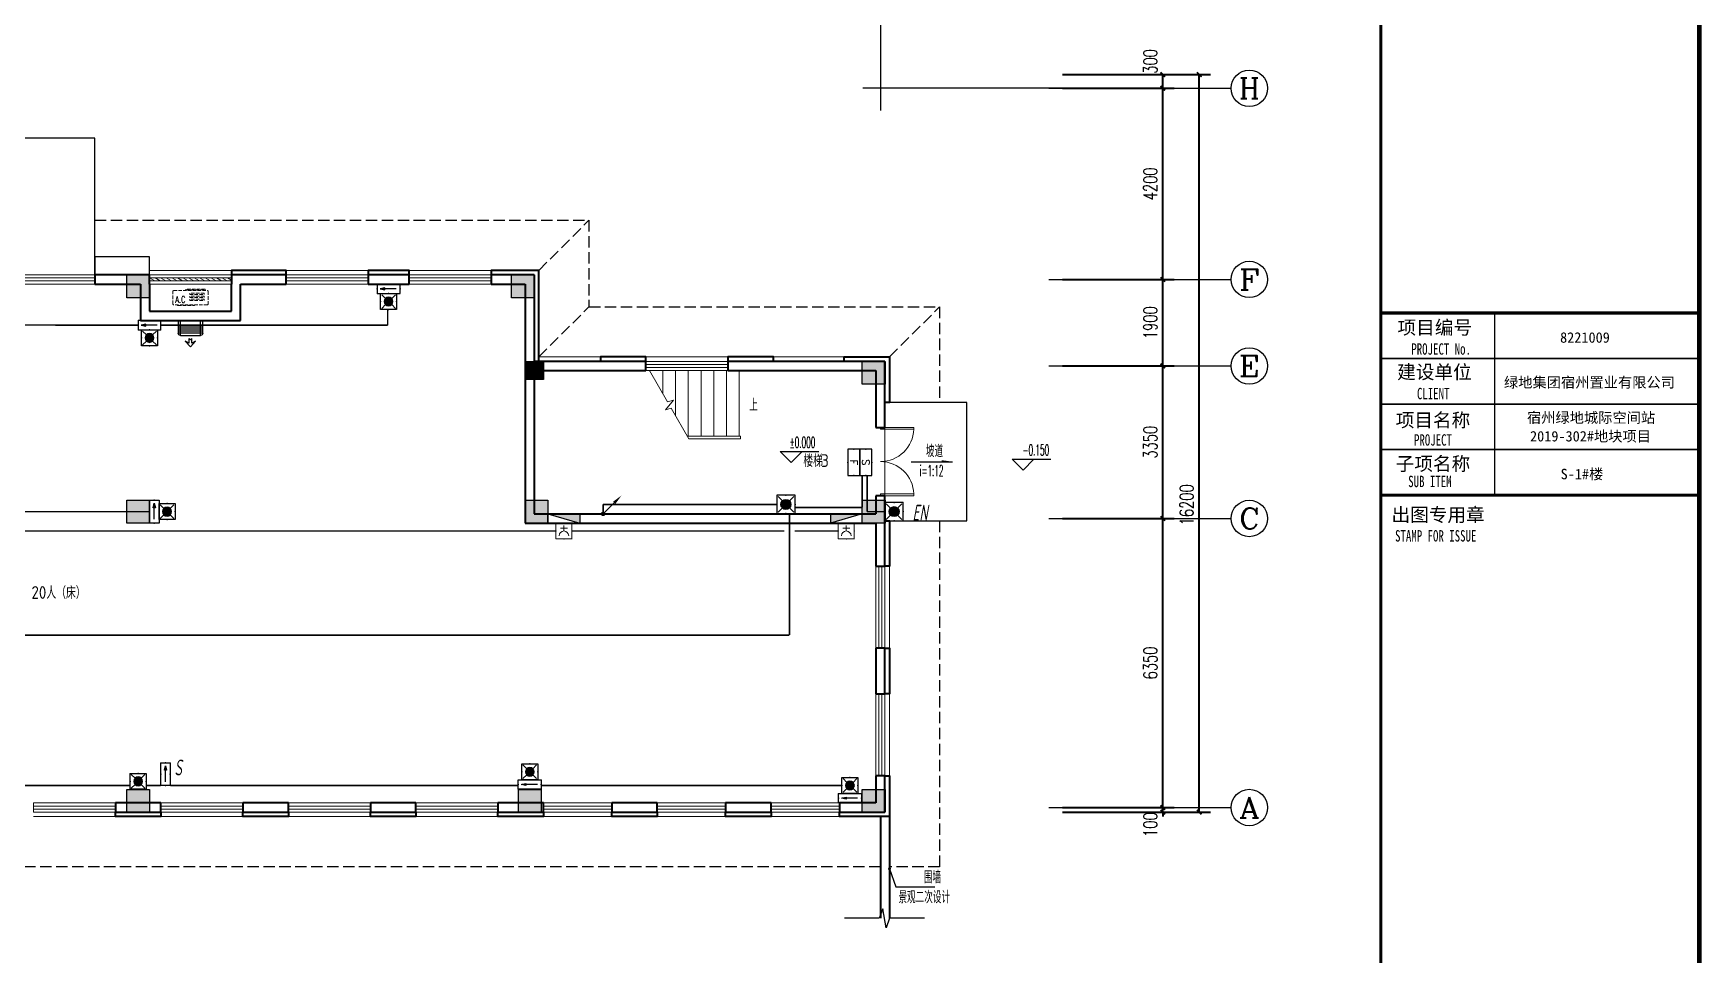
# Model space of a CAD drawing. Extents: x 491024 to 1725648, y 860327 to 1705161.
# Drawn here: x 812831 to 849463, y 1134325 to 1154562 of the extents above; entities that cross this region are included whole.
import ezdxf
from ezdxf.enums import TextEntityAlignment as Align

# ---------------------------------------------------------------- set-up
doc = ezdxf.new("R2010")
doc.units = 0
doc.header["$LTSCALE"] = 1000
doc.header["$MEASUREMENT"] = 0
doc.linetypes.add('DASH', pattern=[0.35, 0.25, -0.1])
doc.layers.get('Defpoints').update_dxf_attribs({"color": 8})
for name, color, linetype in [('!电气修改', 6, 'Continuous'), ('A-AC', 8, 'Continuous'), ('A-DI-S(箭头)', 8, 'Continuous'), ('A-EQPM-MECH', 8, 'Continuous'), ('AXIS', 8, 'Continuous'), ('AXIS_TEXT', 8, 'Continuous'), ('C-AXIS(轴号)', 8, 'Continuous'), ('C-AXIS-T(字)', 8, 'Continuous'), ('DIM-照明', 3, 'Continuous'), ('DIM_ELEV', 8, 'Continuous'), ('DIM_LEAD', 8, 'Continuous'), ('DIM_SYMB', 8, 'Continuous'), ('EQUIP-照明', 3, 'Continuous'), ('EQUIP_消火栓', 7, 'Continuous'), ('LWIRE', 4, 'Continuous'), ('PUB_TEXT', 8, 'Continuous'), ('S-COLU-HATCH', 8, 'Continuous'), ('S-COLU-LINE1', 8, 'Continuous'), ('WIRE-应急', 1, 'DASH'), ('卫生间', 8, 'Continuous'), ('图框', 140, 'Continuous'), ('图签文字', 147, 'Continuous'), ('平面线脚', 8, 'Continuous')]:
    doc.layers.add(name, color=color, linetype=linetype)
for name, color, linetype, lineweight in [('EQUIP-消防', 3, 'Continuous', 18), ('STAIR', 8, 'Continuous', 18), ('WALL', 8, 'Continuous', 40), ('WINDOW', 8, 'Continuous', 15), ('ZC', 6, 'Continuous', 40), ('图签', 147, 'Continuous', 18), ('平面-看线', 8, 'Continuous', 15), ('平面-空调预留孔', 8, 'Continuous', 15)]:
    doc.layers.add(name, color=color, linetype=linetype, lineweight=lineweight)
doc.styles.add('_TCH_AXIS', font='COMPLEX', dxfattribs={"bigfont": 'GBCBIG'})
doc.styles.add('_TCH_DIM', font='SIMPLEX.shx', dxfattribs={"width": 0.7, "bigfont": 'GBCBIG.shx'})
doc.styles.add('_TCH_DIM_T3', font='SIMPLEX', dxfattribs={"width": 0.705882, "bigfont": 'GBCBIG'})
doc.styles.add('_TEL_DIM', font='SIMPLEX', dxfattribs={"width": 0.8, "height": 3.5, "bigfont": 'HZTXT'})
doc.styles.add('COMPLEX', font='COMPLEX')
doc.styles.add('HZTXT', font='gbeitc.shx', dxfattribs={"width": 0.8, "height": 400, "bigfont": 'hztxt.shx'})
doc.styles.get("Standard").update_dxf_attribs({"font": 'gbenor.shx', "bigfont": 'gbcbig.shx'})
doc.styles.add('宋体', font='', dxfattribs={"height": 50})
doc.styles.add('建筑图签-1', font='simhei.ttf', dxfattribs={"width": 0.7})
doc.styles.get('宋体').set_extended_font_data('SimSun')
doc.dimstyles.new('_TCH_ARCH&&100', dxfattribs={"dimtxt": 297.5, "dimasz": 100, "dimexe": 250, "dimexo": 300, "dimgap": 126.25, "dimtad": 1, "dimdec": 0, "dimzin": 0, "dimdsep": 46, "dimtxsty": '_TCH_DIM_T3', "dimblk": 'ARCHTICK', "dimcen": 0.09, "dimclrt": 7, "dimazin": 2, "dimtfac": 1, "dimtdec": 0, "dimtix": 1, "dimtmove": 2, "dimatfit": 3, "dimfxl": 1, "dimtolj": 1, "dimtzin": 0, "dimarcsym": 0})

# ---------------------------------------------------------------- blocks, each defined once
blk = doc.blocks.new('tq123')
at = {"layer": '图框'}
for points, const_width in [([(-6995, 0), (-6995, 57400)], 70), ([(-6995, 35100), (5, 35100)], 70), ([(-6995, 35100), (5, 35100)], 70), ([(-4495, 31100), (-4495, 35100)], 35), ([(-6995, 34100), (5, 34100)], 35), ([(-6995, 33100), (5, 33100)], 35), ([(-6995, 32100), (5, 32100)], 35), ([(5, 31100), (-6995, 31100)], 70)]:
    blk.add_lwpolyline(points, dxfattribs=dict(at, const_width=const_width))
at = {"layer": '图框', "style": '建筑图签-1', "width": 0.7}
for s, p in [('PROJECT No.', (-6325, 34185, -1799)), ('CLIENT', (-6201, 33206)), ('PROJECT', (-6266, 32187)), ('SUB ITEM', (-6393, 31276)), ('STAMP FOR ISSUE', (-6682, 30081))]:
    blk.add_text(s, height=250, dxfattribs=at).set_placement(p)
at = {"layer": '图签', "color": 2, "style": '宋体'}
for s, height, p in [('8221009', 229.3, (-3058, 34448)), ('绿地集团宿州置业有限公司', 229.34, (-4290, 33462)), ('宿州绿地城际空间站', 229.3, (-3785, 32688)), ('2019-302#地块项目', 229.34, (-3718, 32279)), ('S-1#楼', 229.3, (-3046, 31448))]:
    blk.add_text(s, height=height, dxfattribs=at).set_placement(p)
at = {"layer": '图签文字', "color": 7, "style": '建筑图签-1'}
for s, p in [('项目编号', (-6627, 34632)), ('建设单位', (-6635, 33655)), ('项目名称', (-6668, 32597)), ('子项名称', (-6668, 31640)), ('出图专用章', (-6759, 30518))]:
    blk.add_text(s, height=300, dxfattribs=at).set_placement(p)
blk = doc.blocks.new('QER5Y5WE3')
for p, q in [((-194, 188), (-1, 388)), ((72, 389), (-156, 153)), ((389, 14), (0, 389)), ((72, 389), (387, 86)), ((236, 408), (404, 419)), ((326, 383), (236, 408)), ((326, 383), (253, 308)), ((399, 251), (404, 419)), ((194, -188), (-194, 188)), ((292, -73), (-90, 296)), ((321, -43), (-61, 326)), ((360, -17), (-29, 359)), ((387, 86), (159, -151)), ((388, 13), (194, -188)), ((297, 307), (253, 308)), ((299, 264), (297, 307)), ((372, 340), (299, 264)), ((399, 251), (372, 340))]:
    blk.add_line(p, q)
for centre, start, end in [((36, 352), 46.0154, 136.0154), ((351, 49), 316.0154, 46.0154)]:
    blk.add_arc(centre, 51.3, start, end)
blk = doc.blocks.new('gsergvr')
at = {"layer": '平面-空调预留孔', "linetype": 'DASH', "ltscale": 0.3}
for p, q in [((34075, 17176), (34075, 17166)), ((34085, 17156), (34438, 17156)), ((34448, 17166), (34448, 17176))]:
    blk.add_line(p, q, dxfattribs=at)
blk.add_lwpolyline([(34729, 17176), (33989, 17176, -0.414214), (33969, 17196), (33969, 17466, -0.414214), (33989, 17486), (34729, 17486, -0.414214), (34749, 17466), (34749, 17196, -0.414214)], format="xyb", close=True, dxfattribs=at)
for points in [[(34679, 17515), (34260, 17515), (34260, 17500), (34679, 17500)], [(34658, 17428), (34343, 17428), (34343, 17399), (34658, 17399)], [(34658, 17362), (34343, 17362), (34343, 17333), (34658, 17333)], [(34658, 17296), (34343, 17296), (34343, 17267), (34658, 17267)]]:
    blk.add_lwpolyline(points, close=True, dxfattribs=at)
for centre, start, end in [((34085, 17166), 180, 270), ((34438, 17166), 270, 0)]:
    blk.add_arc(centre, 10, start, end, dxfattribs=at)
at = {"layer": '平面-空调预留孔', "linetype": 'DASH', "ltscale": 0.3, "style": '_TCH_DIM', "width": 0.705882}
blk.add_text('A.C', height=146.9, dxfattribs=at).set_placement((34028, 17216))
blk = doc.blocks.new('rewerwer')
at = {"layer": 'S-COLU-HATCH'}
h = blk.add_hatch(color=256, dxfattribs=at)
h.dxf.hatch_style = 1
h.paths.add_polyline_path([(1348538, 1149256), (1349038, 1149256), (1349038, 1148756), (1348538, 1148756)])
h = blk.add_hatch(color=256, dxfattribs=at)
h.dxf.hatch_style = 1
h.paths.add_polyline_path([(1356988, 1149256), (1357488, 1149256), (1357488, 1148756), (1356988, 1148756)])
h = blk.add_hatch(color=256, dxfattribs=at)
h.dxf.hatch_style = 1
h.paths.add_polyline_path([(1357288, 1147356), (1357688, 1147356), (1357688, 1146956), (1357288, 1146956)])
h = blk.add_hatch(color=256, dxfattribs=at)
h.dxf.hatch_style = 1
h.paths.add_polyline_path([(1364688, 1147356), (1365188, 1147356), (1365188, 1146856), (1364688, 1146856)])
h = blk.add_hatch(color=256, dxfattribs=at)
h.dxf.hatch_style = 1
h.paths.add_polyline_path([(1348538, 1144306), (1349038, 1144306), (1349038, 1143806), (1348538, 1143806)])
h = blk.add_hatch(color=256, dxfattribs=at)
h.dxf.hatch_style = 1
h.paths.add_polyline_path([(1357288, 1144306), (1357788, 1144306), (1357788, 1143806), (1357288, 1143806)])
h = blk.add_hatch(color=256, dxfattribs=at)
h.dxf.hatch_style = 1
h.paths.add_polyline_path([(1364688, 1144306), (1365188, 1144306), (1365188, 1143806), (1364688, 1143806)])
h = blk.add_hatch(color=256, dxfattribs=at)
h.dxf.hatch_style = 1
h.paths.add_polyline_path([(1348538, 1137956), (1349038, 1137956), (1349038, 1137456), (1348538, 1137456)])
h = blk.add_hatch(color=256, dxfattribs=at)
h.dxf.hatch_style = 1
h.paths.add_polyline_path([(1357138, 1137956), (1357638, 1137956), (1357638, 1137456), (1357138, 1137456)])
h = blk.add_hatch(color=256, dxfattribs=at)
h.dxf.hatch_style = 1
h.paths.add_polyline_path([(1364688, 1137956), (1365188, 1137956), (1365188, 1137456), (1364688, 1137456)])
at = {"layer": 'S-COLU-LINE1'}
for points in [[(1348538, 1149256), (1349038, 1149256), (1349038, 1148756), (1348538, 1148756)], [(1356988, 1149256), (1357488, 1149256), (1357488, 1148756), (1356988, 1148756)], [(1357288, 1147356), (1357688, 1147356), (1357688, 1146956), (1357288, 1146956)], [(1364688, 1147356), (1365188, 1147356), (1365188, 1146856), (1364688, 1146856)], [(1348538, 1144306), (1349038, 1144306), (1349038, 1143806), (1348538, 1143806)], [(1357288, 1144306), (1357788, 1144306), (1357788, 1143806), (1357288, 1143806)], [(1364688, 1144306), (1365188, 1144306), (1365188, 1143806), (1364688, 1143806)], [(1348538, 1137956), (1349038, 1137956), (1349038, 1137456), (1348538, 1137456)], [(1357138, 1137956), (1357638, 1137956), (1357638, 1137456), (1357138, 1137456)], [(1364688, 1137956), (1365188, 1137956), (1365188, 1137456), (1364688, 1137456)]]:
    blk.add_lwpolyline(points, close=True, dxfattribs=at)
blk = doc.blocks.new('_ArchTick')
at = {"color": 0, "linetype": 'ByBlock', "const_width": 0.4}
blk.add_lwpolyline([(-0.5, -0.5), (0.5, 0.5)], dxfattribs=at)
blk = doc.blocks.new('*D75')
at = {"layer": 'AXIS', "color": 0, "lineweight": -2, "transparency": 16777216}
for p, q in [((1369088, 1153656), (1372338, 1153656)), ((1372088, 1137456), (1372088, 1153656)), ((1369088, 1137456), (1372338, 1137456))]:
    blk.add_line(p, q, dxfattribs=at)
at = {"layer": 'Defpoints', "color": 0, "transparency": 16777216}
for p in [(1368788, 1153656), (1372088, 1153656), (1368788, 1137456)]:
    blk.add_point(p, dxfattribs=at)
at = {"layer": 'AXIS', "color": 0, "lineweight": -2, "transparency": 16777216, "xscale": 100, "yscale": 100, "zscale": 100}
for p, rotation in [((1372088, 1153656), 90), ((1372088, 1137456), 270)]:
    blk.add_blockref('_ArchTick', p, dxfattribs=dict(at, rotation=rotation))
at = {"layer": 'AXIS', "color": 7, "transparency": 16777216, "insert": (1371813, 1144206), "char_height": 297.5, "attachment_point": 5, "rotation": 90, "style": '_TCH_DIM_T3'}
blk.add_mtext('\\A1;16200', dxfattribs=at)
blk = doc.blocks.new('*D74')
at = {"layer": 'AXIS', "color": 0, "lineweight": -2, "transparency": 16777216}
for p, q in [((1369088, 1153656), (1371538, 1153656)), ((1371288, 1153356), (1371288, 1153656)), ((1369088, 1153356), (1371538, 1153356))]:
    blk.add_line(p, q, dxfattribs=at)
at = {"layer": 'Defpoints', "color": 0, "transparency": 16777216}
for p in [(1368788, 1153656), (1371288, 1153656), (1368788, 1153356)]:
    blk.add_point(p, dxfattribs=at)
at = {"layer": 'AXIS', "color": 0, "lineweight": -2, "transparency": 16777216, "xscale": 100, "yscale": 100, "zscale": 100}
for p, rotation in [((1371288, 1153656), 90), ((1371288, 1153356), 270)]:
    blk.add_blockref('_ArchTick', p, dxfattribs=dict(at, rotation=rotation))
at = {"layer": 'AXIS', "color": 7, "transparency": 16777216, "insert": (1371013, 1153945), "char_height": 297.5, "attachment_point": 5, "rotation": 90, "style": '_TCH_DIM_T3'}
blk.add_mtext('\\A1;300', dxfattribs=at)
blk = doc.blocks.new('*D73')
at = {"layer": 'AXIS', "color": 0, "lineweight": -2, "transparency": 16777216}
for p, q in [((1369088, 1153356), (1371538, 1153356)), ((1371288, 1149156), (1371288, 1153356)), ((1369088, 1149156), (1371538, 1149156))]:
    blk.add_line(p, q, dxfattribs=at)
at = {"layer": 'Defpoints', "color": 0, "transparency": 16777216}
for p in [(1368788, 1153356), (1371288, 1153356), (1368788, 1149156)]:
    blk.add_point(p, dxfattribs=at)
at = {"layer": 'AXIS', "color": 0, "lineweight": -2, "transparency": 16777216, "xscale": 100, "yscale": 100, "zscale": 100}
for p, rotation in [((1371288, 1153356), 90), ((1371288, 1149156), 270)]:
    blk.add_blockref('_ArchTick', p, dxfattribs=dict(at, rotation=rotation))
at = {"layer": 'AXIS', "color": 7, "transparency": 16777216, "insert": (1371013, 1151256), "char_height": 297.5, "attachment_point": 5, "rotation": 90, "style": '_TCH_DIM_T3'}
blk.add_mtext('\\A1;4200', dxfattribs=at)
blk = doc.blocks.new('*D72')
at = {"layer": 'AXIS', "color": 0, "lineweight": -2, "transparency": 16777216}
for p, q in [((1369088, 1149156), (1371538, 1149156)), ((1371288, 1147256), (1371288, 1149156)), ((1369088, 1147256), (1371538, 1147256))]:
    blk.add_line(p, q, dxfattribs=at)
at = {"layer": 'Defpoints', "color": 0, "transparency": 16777216}
for p in [(1368788, 1149156), (1371288, 1149156), (1368788, 1147256)]:
    blk.add_point(p, dxfattribs=at)
at = {"layer": 'AXIS', "color": 0, "lineweight": -2, "transparency": 16777216, "xscale": 100, "yscale": 100, "zscale": 100}
for p, rotation in [((1371288, 1149156), 90), ((1371288, 1147256), 270)]:
    blk.add_blockref('_ArchTick', p, dxfattribs=dict(at, rotation=rotation))
at = {"layer": 'AXIS', "color": 7, "transparency": 16777216, "insert": (1371013, 1148206), "char_height": 297.5, "attachment_point": 5, "rotation": 90, "style": '_TCH_DIM_T3'}
blk.add_mtext('\\A1;1900', dxfattribs=at)
blk = doc.blocks.new('*D71')
at = {"layer": 'AXIS', "color": 0, "lineweight": -2, "transparency": 16777216}
for p, q in [((1369088, 1147256), (1371538, 1147256)), ((1371288, 1143906), (1371288, 1147256)), ((1369088, 1143906), (1371538, 1143906))]:
    blk.add_line(p, q, dxfattribs=at)
at = {"layer": 'Defpoints', "color": 0, "transparency": 16777216}
for p in [(1368788, 1147256), (1371288, 1147256), (1368788, 1143906)]:
    blk.add_point(p, dxfattribs=at)
at = {"layer": 'AXIS', "color": 0, "lineweight": -2, "transparency": 16777216, "xscale": 100, "yscale": 100, "zscale": 100}
for p, rotation in [((1371288, 1147256), 90), ((1371288, 1143906), 270)]:
    blk.add_blockref('_ArchTick', p, dxfattribs=dict(at, rotation=rotation))
at = {"layer": 'AXIS', "color": 7, "transparency": 16777216, "insert": (1371013, 1145581), "char_height": 297.5, "attachment_point": 5, "rotation": 90, "style": '_TCH_DIM_T3'}
blk.add_mtext('\\A1;3350', dxfattribs=at)
blk = doc.blocks.new('*D70')
at = {"layer": 'AXIS', "color": 0, "lineweight": -2, "transparency": 16777216}
for p, q in [((1369088, 1143906), (1371538, 1143906)), ((1371288, 1137556), (1371288, 1143906)), ((1369088, 1137556), (1371538, 1137556))]:
    blk.add_line(p, q, dxfattribs=at)
at = {"layer": 'Defpoints', "color": 0, "transparency": 16777216}
for p in [(1368788, 1143906), (1371288, 1143906), (1368788, 1137556)]:
    blk.add_point(p, dxfattribs=at)
at = {"layer": 'AXIS', "color": 0, "lineweight": -2, "transparency": 16777216, "xscale": 100, "yscale": 100, "zscale": 100}
for p, rotation in [((1371288, 1143906), 90), ((1371288, 1137556), 270)]:
    blk.add_blockref('_ArchTick', p, dxfattribs=dict(at, rotation=rotation))
at = {"layer": 'AXIS', "color": 7, "transparency": 16777216, "insert": (1371013, 1140731), "char_height": 297.5, "attachment_point": 5, "rotation": 90, "style": '_TCH_DIM_T3'}
blk.add_mtext('\\A1;6350', dxfattribs=at)
blk = doc.blocks.new('*D69')
at = {"layer": 'AXIS', "color": 0, "lineweight": -2, "transparency": 16777216}
for p, q in [((1369088, 1137556), (1371538, 1137556)), ((1369088, 1137456), (1371538, 1137456)), ((1371288, 1137556), (1371288, 1137656)), ((1371288, 1137456), (1371288, 1137556)), ((1371288, 1137456), (1371288, 1137356))]:
    blk.add_line(p, q, dxfattribs=at)
at = {"layer": 'Defpoints', "color": 0, "transparency": 16777216}
for p in [(1368788, 1137556), (1368788, 1137456), (1371288, 1137556)]:
    blk.add_point(p, dxfattribs=at)
at = {"layer": 'AXIS', "color": 0, "lineweight": -2, "transparency": 16777216, "xscale": 100, "yscale": 100, "zscale": 100}
for p, rotation in [((1371288, 1137556), 270), ((1371288, 1137456), 90)]:
    blk.add_blockref('_ArchTick', p, dxfattribs=dict(at, rotation=rotation))
at = {"layer": 'AXIS', "color": 7, "transparency": 16777216, "insert": (1371013, 1137181), "char_height": 297.5, "attachment_point": 5, "rotation": 90, "style": '_TCH_DIM_T3'}
blk.add_mtext('\\A1;100', dxfattribs=at)
blk = doc.blocks.new('$WINLIB2D$00000001')
at = {"color": 0}
for points in [[(-0.5, 0.5), (-0.5, -0.5)], [(-0.5, 0.5), (0.5, 0.5)], [(0.5, -0.5), (0.5, 0.5)], [(0.5, 0.167), (-0.5, 0.167)], [(0.5, -0.167), (-0.5, -0.167)], [(-0.5, -0.5), (0.5, -0.5)]]:
    blk.add_lwpolyline(points, dxfattribs=at)
blk = doc.blocks.new('$DorLib2D$00000002')
for p, q in [((-0.5, 0), (-0.5, 0.4875)), ((-0.475, 0.4875), (-0.5, 0.4875)), ((-0.475, 0), (-0.475, 0.4875)), ((0.475, 0), (0.475, 0.4875)), ((0.475, 0.4875), (0.5, 0.4875)), ((0.5, 0), (0.5, 0.4875)), ((-0.5, 0), (-0.475, 0)), ((0.5, 0), (0.475, 0))]:
    blk.add_line(p, q)
at = {"lineweight": 13}
for centre, start, end in [((-0.4875, 0), 0, 88.53072), ((0.4875, 0), 91.46928, 180)]:
    blk.add_arc(centre, 0.4875, start, end, dxfattribs=at)
blk = doc.blocks.new('$WINLIB2D$00000039')
at = {"color": 0}
for points in [[(-0.5, 0.5), (-0.5, -0.5)], [(0.5, 0.5), (-0.5, 0.5)], [(0.5, -0.5), (0.5, 0.5)], [(-0.5, 0.167), (0.5, 0.167)], [(-0.452, -0.167), (-0.5, 0.084)], [(-0.384, -0.167), (-0.448, 0.167)], [(-0.316, -0.167), (-0.38, 0.167)], [(-0.248, -0.167), (-0.312, 0.167)], [(-0.18, -0.167), (-0.244, 0.167)], [(-0.112, -0.167), (-0.176, 0.167)], [(-0.044, -0.167), (-0.108, 0.167)], [(0.024, -0.167), (-0.04, 0.167)], [(0.092, -0.167), (0.028, 0.167)], [(0.16, -0.167), (0.096, 0.167)], [(0.228, -0.167), (0.164, 0.167)], [(0.296, -0.167), (0.232, 0.167)], [(0.364, -0.167), (0.3, 0.167)], [(0.432, -0.167), (0.368, 0.167)], [(0.5, -0.167), (0.436, 0.167)], [(-0.5, -0.167), (0.5, -0.167)], [(0.5, -0.5), (-0.5, -0.5)]]:
    blk.add_lwpolyline(points, dxfattribs=at)
blk = doc.blocks.new('_AXISO')
blk.add_circle((0, 0), 0.5)
at = {"layer": 'AXIS_TEXT', "style": 'COMPLEX', "width": 1.041667}
blk.add_attdef('A', text='', height=0.56, dxfattribs=at).set_placement((-0.25, -0.28), (0.25, -0.28), align=Align.FIT)
blk = doc.blocks.new('$equip$00002656')
for p, q in [((-0.5, 1), (-0.5, 0)), ((0.5, 1), (-0.5, 1)), ((-0.5, 0), (0.5, 0)), ((-0.22, 0.33), (0.22, 0.33)), ((0, 0.5), (0, 0.15)), ((0.5, 0), (0.5, 1))]:
    blk.add_line(p, q)
at = {"const_width": 0.04}
blk.add_lwpolyline([(-0.5, 1), (0.5, 1), (0.5, 0), (-0.5, 0), (-0.5, 1), (0.5, 1)], dxfattribs=at)
blk.add_arc((0, 0.8), 0.3, 180, 0)
for p in [(-0.5, 0.5), (0, 1), (0, 0), (0.5, 0.5)]:
    blk.add_point(p)
at = {"color": 7, "flags": 1}
for tag, height, p in [('A', 0.00002, (0, 0)), ('B', 0.4, (0.76, 0.29))]:
    blk.add_attdef(tag, text='', height=height, dxfattribs=at).set_placement(p, align=Align.MIDDLE_CENTER)
blk = doc.blocks.new('$equip$00002604')
blk.add_hatch(color=256).paths.add_polyline_path([(0.275, 0.5, 1), (-0.274, 0.5, 1)])
for p, q in [((-0.429, 0.929), (-0.194, 0.694)), ((0.194, 0.694), (0.429, 0.929)), ((-0.429, 0.071), (-0.194, 0.306)), ((0.194, 0.306), (0.429, 0.071))]:
    blk.add_line(p, q)
at = {"const_width": 0.04}
blk.add_lwpolyline([(-0.5, 1), (-0.5, 0), (0.5, 0), (0.5, 1), (-0.5, 1), (-0.5, 0)], dxfattribs=at)
blk.add_lwpolyline([(-0.5, 1), (-0.5, 0), (0.5, 0), (0.5, 1)], close=True)
blk.add_circle((0, 0.5), 0.275)
for p in [(0, 1), (-0.5, 0.5), (0, 0), (0.5, 0.5)]:
    blk.add_point(p)
at = {"color": 7, "style": '_TEL_DIM', "flags": 1}
blk.add_attdef('A', text='', height=0.000025, dxfattribs=at).set_placement((0, 0), align=Align.MIDDLE_CENTER)
blk = doc.blocks.new('$equip$00002534')
for p, q in [((-0.72, 0.66), (-0.72, 0)), ((0.72, 0.66), (-0.72, 0.66)), ((-0.72, 0), (0.72, 0)), ((0.72, 0), (0.72, 0.66))]:
    blk.add_line(p, q)
at = {"const_width": 0.04}
blk.add_lwpolyline([(-0.72, 0.66), (-0.72, 0), (0.72, 0), (0.72, 0.66), (-0.72, 0.66), (-0.72, 0)], dxfattribs=at)
for p in [(-0.72, 0.33), (0, 0.66), (0, 0), (0.72, 0.33)]:
    blk.add_point(p)
at = {"color": 7, "style": '_TEL_DIM'}
blk.add_attdef('$TEXT$', text='', height=0.4, dxfattribs=at).set_placement((0, 0.33), align=Align.MIDDLE_CENTER)
at = {"color": 7, "style": '_TEL_DIM', "flags": 1}
blk.add_attdef('A', text='', height=0.00002, dxfattribs=at).set_placement((0, 0), align=Align.MIDDLE_CENTER)
blk = doc.blocks.new('$equip$00002540')
blk.add_hatch(color=256).paths.add_polyline_path([(0.24, 0.37), (0.24, 0.23), (0.53, 0.3)])
for p, q in [((-0.72, 0.6), (-0.72, 0)), ((0.72, 0.6), (-0.72, 0.6)), ((-0.72, 0), (0.72, 0)), ((0.24, 0.37), (0.24, 0.23)), ((0.53, 0.3), (0.24, 0.37)), ((0.24, 0.23), (0.53, 0.3)), ((0.72, 0), (0.72, 0.6))]:
    blk.add_line(p, q)
at = {"color": 7}
blk.add_line((-0.48, 0.3), (0.48, 0.3), dxfattribs=at)
at = {"const_width": 0.04}
blk.add_lwpolyline([(-0.72, 0.6), (-0.72, 0), (0.72, 0), (0.72, 0.6), (-0.72, 0.6), (-0.72, 0)], dxfattribs=at)
for p in [(-0.72, 0.3), (0, 0.6), (0, 0), (0.72, 0.3)]:
    blk.add_point(p)
at = {"color": 7, "style": '_TEL_DIM', "flags": 1}
blk.add_attdef('A', text='', height=0.00002, dxfattribs=at).set_placement((0, 0), align=Align.MIDDLE_CENTER)
blk = doc.blocks.new('$TelecSys$00000079')
for p, q in [((0.7, 0.7), (0, 0)), ((0.1, 0.1), (0.1, 0.1)), ((-0.1, -0.1), (-0.1, -0.1))]:
    blk.add_line(p, q)
at = {"const_width": 0.142}
blk.add_lwpolyline([(-0.07, 0, 1), (0.07, 0, 1)], format="xyb", close=True, dxfattribs=at)
blk.add_solid([(0.63, 0.77), (0.77, 0.63), (1.15, 1.15)])
at = {"width": 0.8, "flags": 9}
blk.add_attdef('A', (0, 0), '', height=0.00002, dxfattribs=at)
blk = doc.blocks.new('$TwtSys$00000434')
at = {"color": 252}
for p, q in [((-0.5, 0.5), (-0.5, -0.5)), ((-0.5, -0.5), (0.5, 0.5)), ((0.5, 0.5), (-0.5, 0.5)), ((0.5, -0.5), (0.5, 0.5)), ((-0.5, -0.5), (0.5, -0.5))]:
    blk.add_line(p, q, dxfattribs=at)
blk.add_solid([(0.5, -0.5), (0.5, 0.5), (-0.5, -0.5)], dxfattribs=at)
blk = doc.blocks.new('A$C29E027FA')
at = {"layer": 'EQUIP_消火栓', "xscale": -700, "zscale": 700}
for p, yscale, rotation in [((48400, 6650), 200, 180), ((54600, 6650), -200, 359.9999999996917)]:
    blk.add_blockref('$TwtSys$00000434', p, dxfattribs=dict(at, yscale=yscale, rotation=rotation))
blk = doc.blocks.new('SDFSDFGSDFGSDFHG')
at = {"layer": 'DIM_SYMB'}
blk.add_hatch(color=8, dxfattribs=at).paths.add_polyline_path([(1366669.4, 1145153.5), (1366429.4, 1145153.5), (1366429.4, 1145185.5)])
at = {"layer": 'A-DI-S(箭头)', "color": 8}
blk.add_lwpolyline([(1366055.4, 1135123.9), (1365288.4, 1135123.9), (1365211.9, 1134913.9), (1365137.9, 1135333.9), (1365063.4, 1135123.9), (1364296.3, 1135123.9)], dxfattribs=at)
at = {"layer": 'A-EQPM-MECH', "color": 8}
for points in [[(1347837.7, 1149256.1), (1347837.7, 1152256.1), (1335837.7, 1152257.1), (1335837.7, 1149257.1)], [(1365287.7, 1143856.1), (1366987.7, 1143856.1), (1366987.7, 1146456.1), (1365187.7, 1146456.1)]]:
    blk.add_lwpolyline(points, dxfattribs=at)
at = {"layer": 'C-AXIS(轴号)', "color": 8}
for p, q in [((1368787.7, 1153356.1), (1372787.7, 1153356.1)), ((1368787.7, 1149156.1), (1372787.7, 1149156.1)), ((1368787.7, 1147256.1), (1372787.7, 1147256.1)), ((1368787.7, 1143906.1), (1372787.7, 1143906.1)), ((1368787.7, 1137556.1), (1372787.7, 1137556.1))]:
    blk.add_line(p, q, dxfattribs=at)
at = {"layer": 'DIM_ELEV', "color": 8}
for p, q in [((1363125.9, 1145138.1), (1362885.9, 1145378.1)), ((1362885.9, 1145378.1), (1363734.1, 1145378.1)), ((1363125.9, 1145138.1), (1363365.9, 1145378.1)), ((1368218.8, 1144969.3), (1367978.8, 1145209.3)), ((1367978.8, 1145209.3), (1368827.1, 1145209.3)), ((1368218.8, 1144969.3), (1368458.8, 1145209.3))]:
    blk.add_line(p, q, dxfattribs=at)
at = {"layer": 'DIM_LEAD', "color": 8}
for p, q in [((1365287.7, 1136209.9), (1365426.3, 1135812.7)), ((1365426.3, 1135812.7), (1366281.4, 1135812.7))]:
    blk.add_line(p, q, dxfattribs=at)
at = {"layer": 'DIM_LEAD', "color": 8, "const_width": 32}
blk.add_lwpolyline([(1365282.4, 1136225, 1), (1365293, 1136194.8, 1)], format="xyb", close=True, dxfattribs=at)
at = {"layer": 'DIM_SYMB', "color": 8}
blk.add_lwpolyline([(1362127.7, 1146406.1, 0, 0, 0), (1360827.7, 1146406.1, 64, 0, 0), (1360587.7, 1146406.1, 0, 0, 0)], format="xyseb", dxfattribs=at)
blk.add_lwpolyline([(1365761.2, 1145153.5), (1366669.4, 1145153.5)], dxfattribs=at)
at = {"layer": 'STAIR', "color": 8}
for p, q in [((1361987.7, 1147156.1), (1360014.7, 1147156.1)), ((1360014.7, 1147156.1), (1360412.8, 1146466.7)), ((1360027.7, 1147133.6), (1360027.7, 1147156.1)), ((1360307.7, 1146648.6), (1360307.7, 1147156.1)), ((1360587.7, 1146163.7), (1360587.7, 1147156.1)), ((1360867.7, 1145716.1), (1360867.7, 1147156.1)), ((1361147.7, 1145716.1), (1361147.7, 1147156.1)), ((1361427.7, 1145716.1), (1361427.7, 1147156.1)), ((1361707.7, 1145716.1), (1361707.7, 1147156.1)), ((1361987.7, 1146397.9), (1361987.7, 1147156.1)), ((1360543.2, 1146501.6), (1360370.3, 1146295.6)), ((1360370.3, 1146295.6), (1360492.6, 1146328.3)), ((1360412.8, 1146466.7), (1360543.2, 1146501.6)), ((1360492.6, 1146328.3), (1360880.7, 1145656.1)), ((1361987.7, 1145716.1), (1361987.7, 1146397.9)), ((1362017.7, 1145716.1), (1360846.1, 1145716.1)), ((1361987.7, 1145656.1), (1360880.7, 1145656.1)), ((1362017.7, 1145656.1), (1360880.7, 1145656.1)), ((1362017.7, 1145656.1), (1362017.7, 1145716.1))]:
    blk.add_line(p, q, dxfattribs=at)
at = {"layer": 'WALL', "color": 8}
for p, q in [((1348937.7, 1149256.1), (1347837.7, 1149256.1)), ((1347837.7, 1149256.1), (1347837.7, 1149056.1)), ((1349037.7, 1149256.1), (1348937.7, 1149256.1)), ((1349037.7, 1149056.1), (1349037.7, 1149256.1)), ((1350937.7, 1149256.1), (1350837.7, 1149256.1)), ((1350837.7, 1149256.1), (1350837.7, 1149056.1)), ((1352037.7, 1149256.1), (1350937.7, 1149256.1)), ((1352037.7, 1149056.1), (1352037.7, 1149256.1)), ((1354737.7, 1149256.1), (1353837.7, 1149256.1)), ((1353837.7, 1149256.1), (1353837.7, 1149056.1)), ((1354737.7, 1149056.1), (1354737.7, 1149256.1)), ((1357487.7, 1149256.1), (1356537.7, 1149256.1)), ((1356537.7, 1149256.1), (1356537.7, 1149056.1)), ((1357487.7, 1149256.1), (1357487.7, 1147356.1)), ((1347837.7, 1149056.1), (1348837.7, 1149056.1)), ((1348837.7, 1149056.1), (1348837.7, 1148256.1)), ((1349037.7, 1149056.1), (1349037.7, 1148456.1)), ((1350837.7, 1148456.1), (1350837.7, 1149056.1)), ((1351037.7, 1149056.1), (1352037.7, 1149056.1)), ((1351037.7, 1148256.1), (1351037.7, 1149056.1)), ((1353837.7, 1149056.1), (1354737.7, 1149056.1)), ((1356537.7, 1149056.1), (1357287.7, 1149056.1)), ((1357287.7, 1149056.1), (1357287.7, 1147256.1)), ((1349037.7, 1148456.1), (1350837.7, 1148456.1)), ((1348837.7, 1148256.1), (1351037.7, 1148256.1)), ((1359937.7, 1147356.1), (1357487.7, 1147356.1)), ((1359937.7, 1147156.1), (1359937.7, 1147356.1)), ((1365187.7, 1147356.1), (1361737.7, 1147356.1)), ((1361737.7, 1147356.1), (1361737.7, 1147156.1)), ((1365187.7, 1145906.1), (1365187.7, 1147356.1)), ((1357287.7, 1147256.1), (1357287.7, 1143806.1)), ((1357487.7, 1147156.1), (1359937.7, 1147156.1)), ((1357487.7, 1147156.1), (1357487.7, 1144006.1)), ((1361737.7, 1147156.1), (1364987.7, 1147156.1)), ((1364987.7, 1147156.1), (1364987.7, 1145906.1)), ((1364987.7, 1145906.1), (1365187.7, 1145906.1)), ((1365187.7, 1144406.1), (1364987.7, 1144406.1)), ((1364987.7, 1144406.1), (1364987.7, 1144006.1)), ((1365187.7, 1143906.1), (1365187.7, 1144406.1)), ((1357287.7, 1143806.1), (1364987.7, 1143806.1)), ((1357487.7, 1144006.1), (1364987.7, 1144006.1)), ((1364987.7, 1143806.1), (1364987.7, 1142856.1)), ((1365187.7, 1142856.1), (1365187.7, 1143906.1)), ((1364987.7, 1142856.1), (1365187.7, 1142856.1)), ((1365187.7, 1141056.1), (1364987.7, 1141056.1)), ((1364987.7, 1141056.1), (1364987.7, 1140056.1)), ((1365187.7, 1140056.1), (1365187.7, 1141056.1)), ((1364987.7, 1140056.1), (1365187.7, 1140056.1)), ((1365187.7, 1138256.1), (1364987.7, 1138256.1)), ((1364987.7, 1138256.1), (1364987.7, 1137656.1)), ((1365187.7, 1137456.1), (1365187.7, 1138256.1)), ((1349287.7, 1137656.1), (1348287.7, 1137656.1)), ((1348287.7, 1137656.1), (1348287.7, 1137456.1)), ((1348287.7, 1137456.1), (1349287.7, 1137456.1)), ((1349287.7, 1137456.1), (1349287.7, 1137656.1)), ((1352087.7, 1137656.1), (1351087.7, 1137656.1)), ((1351087.7, 1137656.1), (1351087.7, 1137456.1)), ((1351087.7, 1137456.1), (1352087.7, 1137456.1)), ((1352087.7, 1137456.1), (1352087.7, 1137656.1)), ((1354887.7, 1137656.1), (1353887.7, 1137656.1)), ((1353887.7, 1137656.1), (1353887.7, 1137456.1)), ((1353887.7, 1137456.1), (1354887.7, 1137456.1)), ((1354887.7, 1137456.1), (1354887.7, 1137656.1)), ((1357687.7, 1137656.1), (1356687.7, 1137656.1)), ((1356687.7, 1137656.1), (1356687.7, 1137456.1)), ((1356687.7, 1137456.1), (1357687.7, 1137456.1)), ((1357687.7, 1137456.1), (1357687.7, 1137656.1)), ((1360187.7, 1137656.1), (1359187.7, 1137656.1)), ((1359187.7, 1137656.1), (1359187.7, 1137456.1)), ((1359187.7, 1137456.1), (1360187.7, 1137456.1)), ((1360187.7, 1137456.1), (1360187.7, 1137656.1)), ((1362687.7, 1137656.1), (1361687.7, 1137656.1)), ((1361687.7, 1137656.1), (1361687.7, 1137456.1)), ((1361687.7, 1137456.1), (1362687.7, 1137456.1)), ((1362687.7, 1137456.1), (1362687.7, 1137656.1)), ((1364987.7, 1137656.1), (1364187.7, 1137656.1)), ((1364187.7, 1137656.1), (1364187.7, 1137456.1)), ((1364187.7, 1137456.1), (1365187.7, 1137456.1))]:
    blk.add_line(p, q, dxfattribs=at)
for points in [[(1352037.7, 1149256.1), (1352037.7, 1149356.1), (1350837.7, 1149356.1), (1350837.7, 1149256.1)], [(1354737.7, 1149256.1), (1354737.7, 1149356.1), (1353837.7, 1149356.1), (1353837.7, 1149256.1)], [(1357587.7, 1147356.1), (1357587.7, 1149356.1), (1356537.7, 1149356.1), (1356537.7, 1149256.1)], [(1359937.7, 1147356.1), (1359937.7, 1147456.1), (1358937.7, 1147456.1), (1358937.7, 1147356.1)], [(1362737.7, 1147356.1), (1362737.7, 1147456.1), (1361737.7, 1147456.1), (1361737.7, 1147356.1)], [(1364287.7, 1147356.1), (1364287.7, 1147456.1), (1365287.7, 1147456.1), (1365287.7, 1146456.1), (1365187.7, 1146456.1)], [(1365187.7, 1143856.1), (1365287.7, 1143856.1), (1365287.7, 1142856.1), (1365187.7, 1142856.1)], [(1365187.7, 1141056.1), (1365287.7, 1141056.1), (1365287.7, 1140056.1), (1365187.7, 1140056.1)], [(1365187.7, 1138256.1), (1365287.7, 1138256.1), (1365287.7, 1137356.1), (1364187.7, 1137356.1), (1364187.7, 1137456.1)], [(1349287.7, 1137456.1), (1349287.7, 1137356.1), (1348287.7, 1137356.1), (1348287.7, 1137456.1)], [(1352087.7, 1137456.1), (1352087.7, 1137356.1), (1351087.7, 1137356.1), (1351087.7, 1137456.1)], [(1354887.7, 1137456.1), (1354887.7, 1137356.1), (1353887.7, 1137356.1), (1353887.7, 1137456.1)], [(1357687.7, 1137456.1), (1357687.7, 1137356.1), (1356687.7, 1137356.1), (1356687.7, 1137456.1)], [(1360187.7, 1137456.1), (1360187.7, 1137356.1), (1359187.7, 1137356.1), (1359187.7, 1137456.1)], [(1362687.7, 1137456.1), (1362687.7, 1137356.1), (1361687.7, 1137356.1), (1361687.7, 1137456.1)], [(1365087.7, 1137356.1), (1365087.7, 1135123.9)], [(1365287.7, 1137356.1), (1365287.7, 1135123.9)]]:
    blk.add_lwpolyline(points, dxfattribs=at)
at = {"layer": 'WINDOW', "color": 8}
blk.add_line((1365187.7, 1144406.1), (1365187.7, 1145906.1), dxfattribs=at)
at = {"layer": '卫生间', "color": 8, "linetype": 'DASH'}
for points in [[(1347837.7, 1150456.1), (1358687.7, 1150456.1), (1358687.7, 1148556.1), (1366387.7, 1148556.1), (1366387.7, 1146506.1)], [(1357587.7, 1149356.1), (1358687.7, 1150456.1)], [(1357587.7, 1147456.1), (1358687.7, 1148556.1)], [(1365287.7, 1147456.1), (1366387.7, 1148556.1)], [(1366387.7, 1143856.1), (1366387.7, 1136256.1), (1365287.7, 1136256.1)], [(1365087.7, 1136256.1), (1315937.3, 1136256.1)]]:
    blk.add_lwpolyline(points, dxfattribs=at)
at = {"layer": '平面-看线', "color": 8}
for points in [[(1349037.7, 1149356.1), (1350837.7, 1149356.1)], [(1352037.7, 1149356.1), (1353837.7, 1149356.1)], [(1354737.7, 1149356.1), (1356537.7, 1149356.1)], [(1358937.7, 1147456.1), (1357587.7, 1147456.1)], [(1359937.7, 1147456.1), (1361737.7, 1147456.1)], [(1362737.7, 1147456.1), (1364287.7, 1147456.1)], [(1365287.7, 1142856.1), (1365287.7, 1141056.1)], [(1365287.7, 1140056.1), (1365287.7, 1138256.1)], [(1346487.7, 1137356.1), (1348287.7, 1137356.1)], [(1349287.7, 1137356.1), (1351087.7, 1137356.1)], [(1352087.7, 1137356.1), (1353887.7, 1137356.1)], [(1354887.7, 1137356.1), (1356687.7, 1137356.1)], [(1357687.7, 1137356.1), (1359187.7, 1137356.1)], [(1360187.7, 1137356.1), (1361687.7, 1137356.1)], [(1362687.7, 1137356.1), (1364187.7, 1137356.1)]]:
    blk.add_lwpolyline(points, dxfattribs=at)
at = {"layer": '平面线脚', "color": 8}
blk.add_lwpolyline([(1349037.7, 1149256.1), (1349037.7, 1149656.1), (1347837.7, 1149656.1), (1347837.7, 1149256.1)], dxfattribs=at)
at = {"layer": 'A-AC', "color": 8, "linetype": 'ByBlock', "xscale": -1, "rotation": 136.0153936611567}
blk.add_blockref('QER5Y5WE3', (1349937.7, 1148256.1), dxfattribs=at)
at = {"layer": 'C-AXIS(轴号)', "color": 8}
ref = blk.add_blockref('_AXISO', (1373187.7, 1153356.1), dxfattribs=dict(at, xscale=800, yscale=800, zscale=800))
ref.add_attrib('A', 'H', dxfattribs={"layer": 'C-AXIS-T(字)', "height": 452.5, "style": '_TCH_AXIS', "width": 1.05}).set_placement((1372961.4, 1153129.9), (1373414, 1153129.9), align=Align.FIT)
ref = blk.add_blockref('_AXISO', (1373187.7, 1149156.1), dxfattribs=dict(at, xscale=800, yscale=800, zscale=800))
ref.add_attrib('A', 'F', dxfattribs={"layer": 'C-AXIS-T(字)', "height": 452.5, "style": '_TCH_AXIS', "width": 1.3125}).set_placement((1372961.4, 1148929.9), (1373414, 1148929.9), align=Align.FIT)
ref = blk.add_blockref('_AXISO', (1373187.7, 1147256.1), dxfattribs=dict(at, xscale=800, yscale=800, zscale=800))
ref.add_attrib('A', 'E', dxfattribs={"layer": 'C-AXIS-T(字)', "height": 452.5, "style": '_TCH_AXIS', "width": 1.3125}).set_placement((1372961.4, 1147029.9), (1373414, 1147029.9), align=Align.FIT)
ref = blk.add_blockref('_AXISO', (1373187.7, 1143906.1), dxfattribs=dict(at, xscale=800, yscale=800, zscale=800))
ref.add_attrib('A', 'C', dxfattribs={"layer": 'C-AXIS-T(字)', "height": 452.5, "style": '_TCH_AXIS', "width": 1.4}).set_placement((1372961.4, 1143679.9), (1373414, 1143679.9), align=Align.FIT)
ref = blk.add_blockref('_AXISO', (1373187.7, 1137556.1), dxfattribs=dict(at, xscale=800, yscale=800, zscale=800))
ref.add_attrib('A', 'A', dxfattribs={"layer": 'C-AXIS-T(字)', "height": 452.5, "style": '_TCH_AXIS', "width": 1.166667}).set_placement((1372961.4, 1137329.9), (1373414, 1137329.9), align=Align.FIT)
at = {"layer": 'S-COLU-LINE1', "color": 8}
blk.add_blockref('rewerwer', (0, 0), dxfattribs=at)
at = {"layer": 'WINDOW', "color": 8}
for name, p, xscale, yscale, zscale, rotation in [('$WINLIB2D$00000001', (1346937.7, 1149156.1), -1800, -200, -1800, 1.87890327085041e-12), ('$WINLIB2D$00000001', (1352937.7, 1149156.1), 1800, -200, 1800, 2.068250112030151e-12), ('$WINLIB2D$00000001', (1355637.7, 1149156.1), 1800, -200, 1800, 2.068250112030151e-12), ('$WINLIB2D$00000001', (1360837.7, 1147256.1), -1800, -200, -1800, 359.9999999999953), ('$DorLib2D$00000002', (1365087.7, 1145156.1), -1500, -1500, -1500, 89.99999999993629), ('$WINLIB2D$00000001', (1365087.7, 1141956.1), -1800, -200, -1800, 89.99999999993697), ('$WINLIB2D$00000001', (1365087.7, 1139156.1), -1800, -200, -1800, 89.99999999993697), ('$WINLIB2D$00000001', (1347387.7, 1137556.1), -1800, -200, -1800, 179.9999999999931), ('$WINLIB2D$00000001', (1350187.7, 1137556.1), -1800, -200, -1800, 179.9999999999931), ('$WINLIB2D$00000001', (1352987.7, 1137556.1), -1800, -200, -1800, 179.9999999999931), ('$WINLIB2D$00000001', (1355787.7, 1137556.1), -1800, -200, -1800, 179.9999999999931), ('$WINLIB2D$00000001', (1358437.7, 1137556.1), 1500, -200, 1500, 179.9999999999931), ('$WINLIB2D$00000001', (1360937.7, 1137556.1), 1500, -200, 1500, 179.9999999999931), ('$WINLIB2D$00000001', (1363437.7, 1137556.1), 1500, -200, 1500, 179.9999999999931)]:
    blk.add_blockref(name, p, dxfattribs=dict(at, xscale=xscale, yscale=yscale, zscale=zscale, rotation=rotation))
at = {"layer": 'WINDOW', "color": 8, "xscale": -1800, "yscale": -200, "zscale": -1800}
blk.add_blockref('$WINLIB2D$00000039', (1349937.7, 1149156.1), dxfattribs=at)
at = {"layer": '平面-空调预留孔', "color": 8}
blk.add_blockref('gsergvr', (1315579.1, 1131424.9), dxfattribs=at)
at = {"layer": 'PUB_TEXT', "color": 8, "style": '_TCH_DIM'}
for s, height, width, p in [('上', 270.1, 0.7, (1362207.8, 1146266.1)), ('%%P0.000', 238, 0.494118, (1363094.1, 1145458.1)), ('坡道', 270.07, 0.7, (1366086, 1145251.4)), ('-0.150', 238, 0.494118, (1368209.5, 1145289.4)), ('i=1:12', 238, 0.494118, (1365949.3, 1144835.4)), ('围墙', 270.07, 0.7, (1366041.6, 1135892.8)), ('景观二次设计', 270.07, 0.7, (1365482.8, 1135452.6))]:
    blk.add_text(s, height=height, dxfattribs=dict(at, width=width)).set_placement(p)
at = {"layer": 'PUB_TEXT', "color": 8}
for s, height, p in [('楼梯', 270.07, (1363393.8, 1145036.5)), ('3', 280, (1363786.9, 1145036.5)), ('20', 280, (1346445.6, 1142139.8)), ('人（床）', 270.07, (1346772.2, 1142139.8))]:
    blk.add_text(s, height=height, dxfattribs=at).set_placement(p)
at = {"layer": 'AXIS', "color": 8}
for base, p1, p2, picture, middle in [((1371287.7, 1153656.1), (1368787.7, 1153356.1), (1368787.7, 1153656.1), '*D74', (1371012.7, 1153945.1)), ((1372087.7, 1153656.1), (1368787.7, 1137456.1), (1368787.7, 1153656.1), '*D75', (1371812.7, 1144206.1)), ((1371287.7, 1137556.1), (1368787.7, 1137456.1), (1368787.7, 1137556.1), '*D69', (1371012.7, 1137181.1))]:
    dim = blk.add_linear_dim(base=base, p1=p1, p2=p2, angle=90, dimstyle='_TCH_ARCH&&100', dxfattribs=at)
    dim.commit()
    dim.dimension.update_dxf_attribs({"geometry": picture, "text_midpoint": middle, "dimtype": 129})
for p1, p2, picture, middle in [((1368787.7, 1149156.1), (1368787.7, 1153356.1), '*D73', (1371012.7, 1151256.1)), ((1368787.7, 1147256.1), (1368787.7, 1149156.1), '*D72', (1371012.7, 1148206.1)), ((1368787.7, 1143906.1), (1368787.7, 1147256.1), '*D71', (1371012.7, 1145581.1)), ((1368787.7, 1137556.1), (1368787.7, 1143906.1), '*D70', (1371012.7, 1140731.1))]:
    dim = blk.add_aligned_dim(p1=p1, p2=p2, distance=-2500, dimstyle='_TCH_ARCH&&100', dxfattribs=at)
    dim.commit()
    dim.dimension.update_dxf_attribs({"geometry": picture, "text_midpoint": middle})

msp = doc.modelspace()

# ---------------------------------------------------------------- linework, layer by layer
at = {"layer": '!电气修改', "color": 2}
for p, q in [((831431, 1157856.1), (831431, 1152867.5)), ((835431, 1153356.1), (831042.7, 1153356.1))]:
    msp.add_line(p, q, dxfattribs=at)
at = {"layer": 'WIRE-应急', "const_width": 35}
for points in [[(820611.5, 1148151.1), (820611.5, 1148496.1)], [(815129, 1148151.1), (808386.3, 1148165.1)], [(815633, 1148151.1), (820611.5, 1148151.1)], [(831031, 1144147.2), (831031, 1144850.8)], [(831137.6, 1144056.1), (831137.6, 1144850.8)], [(807541, 1144056.1), (815381, 1144056.1)], [(829155.8, 1144215.2), (825341.4, 1144215.2)], [(825341.4, 1144215.2), (825341.4, 1144006.1)], [(829433.4, 1141342.7), (829433.4, 1144006.1)], [(829555.8, 1144147.2), (831031, 1144147.2)], [(831531, 1144056.1), (831137.6, 1144056.1)], [(824306, 1143631.1), (807176.6, 1143631.1)], [(829320.9, 1143631.1), (824656, 1143631.1)], [(830506, 1143631.1), (829545.9, 1143631.1)], [(807176.6, 1141342.7), (829433.4, 1141342.7)], [(814955.9, 1138041.1), (806983, 1138041.1)], [(815627.9, 1138041.1), (815305.9, 1138041.1)], [(823479, 1138041.1), (815837.9, 1138041.1)], [(830586.8, 1138041.1), (823983, 1138041.1)]]:
    msp.add_lwpolyline(points, dxfattribs=at)
at = {"layer": '图框', "const_width": 100}
msp.add_lwpolyline([(747813, 1113318.7), (849413, 1113318.7), (849413, 1170718.7), (747813, 1170718.7)], close=True, dxfattribs=at)

# ---------------------------------------------------------------- block references
msp.add_blockref('tq123', (849413, 1113318.7))
at = {"layer": 'EQUIP-消防', "xscale": 350, "yscale": 350, "zscale": 350, "rotation": 180}
for p in [(824481, 1143806.1), (830681, 1143806.1)]:
    msp.add_blockref('$equip$00002656', p, dxfattribs=at)
at = {"layer": 'EQUIP-照明'}
for name, p, xscale, yscale, zscale, rotation in [('$equip$00002540', (820631, 1149056.1), 350, 350, 350, 180), ('$equip$00002604', (820631, 1148846.1), -350, 350, 350, 180.000000000001), ('$equip$00002540', (815381, 1148256.1), 350, 350, 350, 180), ('$equip$00002604', (815381, 1148046.1), -350, 350, 350, 180.000000000001), ('$equip$00002540', (815381, 1144056.1), -350, 350, 350, 269.9999999999999), ('$equip$00002604', (815591, 1144056.1), -350, 350, 350, 270.000000000001), ('$equip$00002604', (831531, 1144056.1), 400, 400, 400, 270), ('$equip$00002540', (815627.9, 1138289.7), -350, 350, 350, 270.0000000000002)]:
    msp.add_blockref(name, p, dxfattribs=dict(at, xscale=xscale, yscale=yscale, zscale=zscale, rotation=rotation))
ref = msp.add_blockref('$equip$00002534', (830976.9, 1145138.8), dxfattribs=dict(at, xscale=400, yscale=400, zscale=400, rotation=89.99999999999999))
ref.add_attrib('$TEXT$', 'F', dxfattribs={"layer": '0', "color": 7, "height": 160, "rotation": 270, "style": '_TEL_DIM'}).set_placement((830844.9, 1145138.8), align=Align.MIDDLE_CENTER)
ref = msp.add_blockref('$equip$00002534', (831240.9, 1145138.8), dxfattribs=dict(at, xscale=400, yscale=400, zscale=400, rotation=89.99999999999999))
ref.add_attrib('$TEXT$', 'S', dxfattribs={"layer": '0', "color": 7, "height": 160, "rotation": 270, "style": '_TEL_DIM'}).set_placement((831108.9, 1145138.8), align=Align.MIDDLE_CENTER)
for name, p, xscale, yscale, zscale in [('$equip$00002604', (829355.8, 1144015.1), 400, 400, 400), ('$equip$00002604', (815131, 1137956.1), -350, 350, 350), ('$equip$00002540', (823731, 1137956.1), -350, 350, 350), ('$equip$00002604', (823731, 1138166.1), -350, 350, 350), ('$equip$00002604', (830761.8, 1137866.1), -350, 350, 350), ('$equip$00002540', (830761.8, 1137656.1), -350, 350, 350)]:
    msp.add_blockref(name, p, dxfattribs=dict(at, xscale=xscale, yscale=yscale, zscale=zscale))
at = {"layer": 'LWIRE', "xscale": 350, "yscale": 350, "zscale": 350}
msp.add_blockref('$TelecSys$00000079', (825341.4, 1144006.1), dxfattribs=at)
at = {"layer": 'WALL', "color": 252}
msp.add_blockref('SDFSDFGSDFGSDFHG', (-533656.7, 0), dxfattribs=at)
at = {"layer": 'ZC'}
msp.add_blockref('A$C29E027FA', (776081, 1137256.1), dxfattribs=at)

# ---------------------------------------------------------------- texts
at = {"layer": 'DIM-照明', "color": 7, "style": 'HZTXT', "width": 0.7}
msp.add_text('EN', height=350, dxfattribs=at).set_placement((832136.2, 1143856.1))
at = {"layer": 'DIM-照明', "color": 2, "style": 'HZTXT', "width": 0.7}
msp.add_text('S', height=350, dxfattribs=at).set_placement((815928.7, 1138260.4))

doc.saveas('drawing.dxf')
